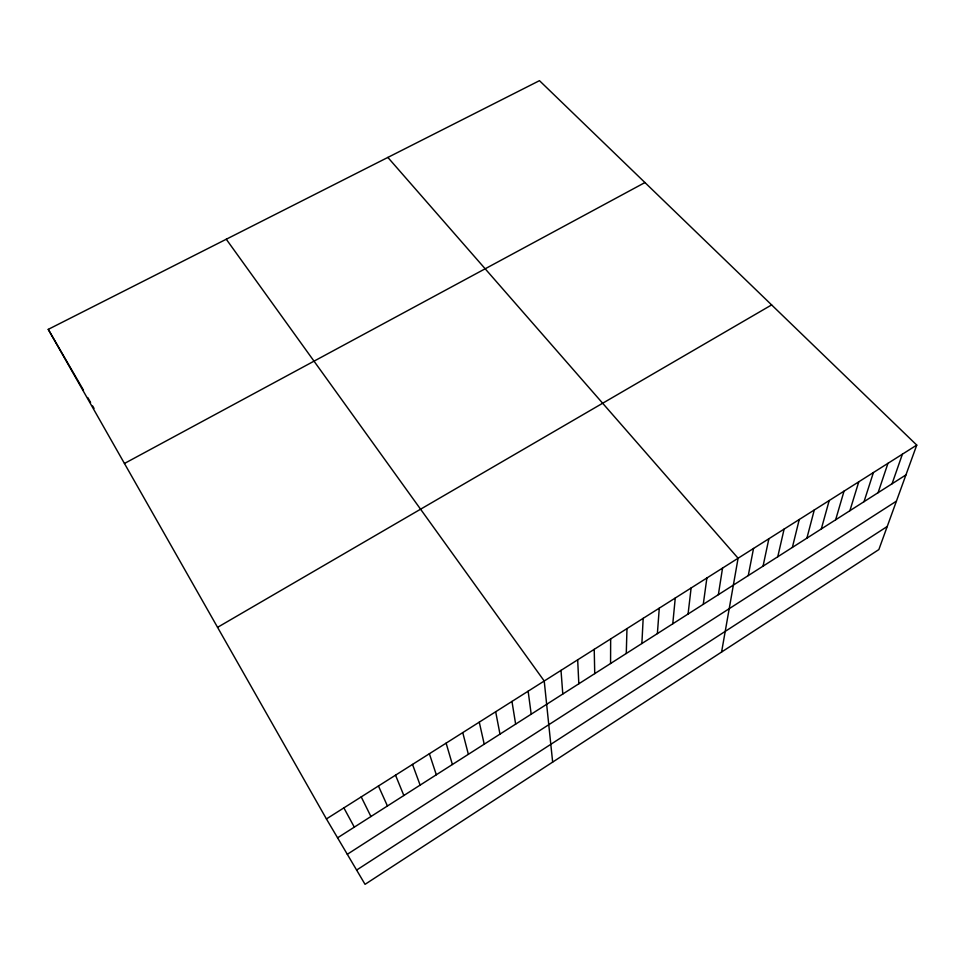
<?xml version="1.0" encoding="UTF-8"?>
<svg xmlns="http://www.w3.org/2000/svg" width="965" height="965" viewBox="0 0 965 965"><rect width="100%" height="100%" fill="white"/><g stroke="black" fill="none" stroke-linecap="round" stroke-linejoin="round"><path stroke-width="1.45" d="M610.568 663.51L610.652 638.939M626.273 653.486L626.973 628.601M641.882 643.522L643.173 618.336M657.382 633.619L659.276 608.143M672.774 623.788L675.259 598.023M688.069 614.017L691.121 587.975M703.268 604.319L706.887 577.987M718.37 594.681L722.544 568.083M721.579 652.05L738.092 558.228L387.858 157.416M748.261 575.586L753.532 548.446M763.062 566.141L768.876 538.735M777.766 556.757L784.111 529.085M792.374 547.42L799.249 519.508M806.897 538.156L814.279 509.99M821.312 528.941L829.212 500.533M835.642 519.797L844.037 491.137M849.888 510.702L858.778 481.8M864.025 501.667L873.409 472.536M878.09 492.693L887.957 463.321M892.058 483.779L902.396 454.177M916.75 445.094L878.862 549.567L365.047 884.338L326.423 818.935L48.25 329.367L539.459 80.662L916.75 445.094L326.423 818.935M356.616 870.068L887.233 526.48M347.304 854.29L896.425 501.149M337.569 837.825L905.942 474.913M217.559 627.347L771.626 304.916M124.449 463.477L644.946 182.554M226.268 239.236L544.224 681L552.656 762.109M48.25 329.367L83.473 390.174M87.743 397.544L90.565 402.417M92.64 406L94.015 408.388M343.878 807.886L354.312 827.138M361.224 796.897L370.934 816.523M378.437 785.993L387.435 805.98M395.529 775.172L403.84 795.51M412.513 764.413L420.125 785.112M429.377 753.737L436.313 774.774M446.119 743.134L452.392 764.509M462.754 732.604L468.363 754.316M479.267 722.146L484.225 744.184M495.672 711.748L499.979 734.124M511.969 701.434L515.636 724.124M528.144 691.181L531.196 714.197M561.003 670.373L562.788 694.016M577.673 659.819L578.819 683.787M594.223 649.349L594.742 673.618"/></g></svg>
